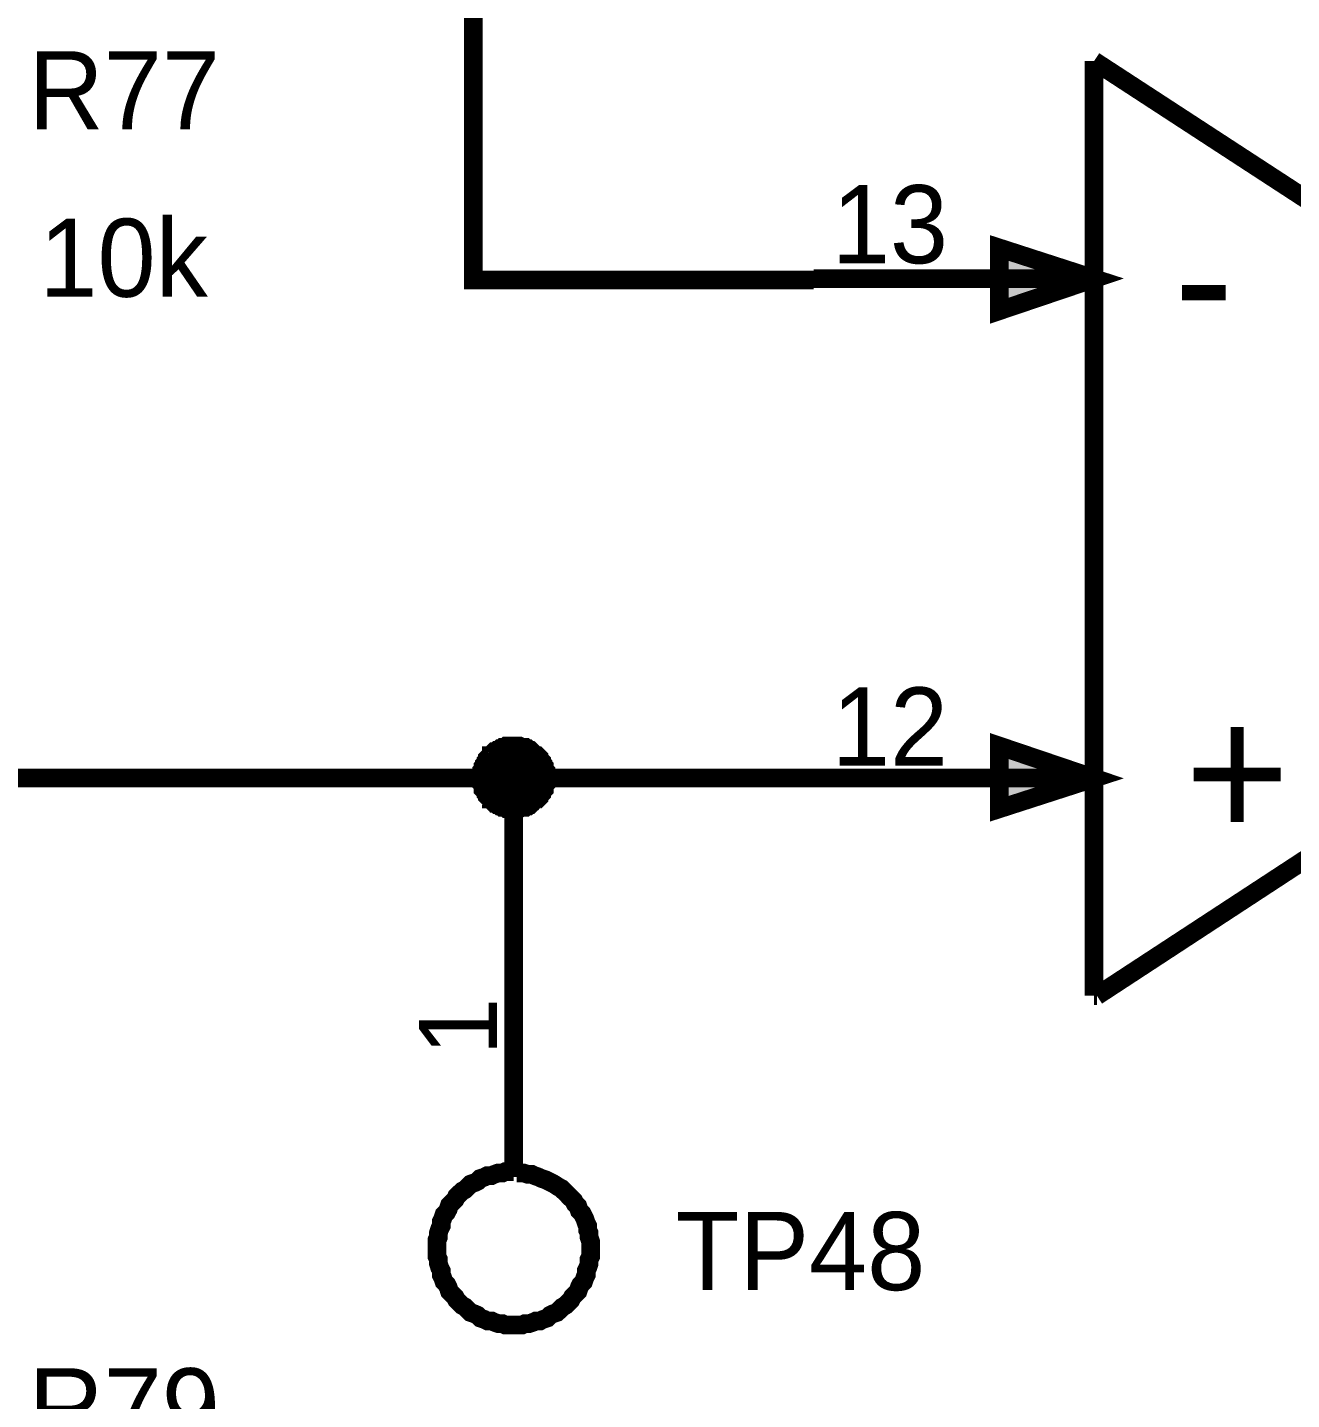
# Model space of a CAD drawing. Header units: millimetres. Extents: x 0 to 800, y 0 to 567.
# Drawn here: x 207.85 to 228.15, y 34.08 to 56.11 of the extents above; entities that cross this region are included whole.
import ezdxf

# ---------------------------------------------------------------- set-up
doc = ezdxf.new("R2010")
doc.units = ezdxf.units.MM
doc.layers.add('Sheet', color=255, linetype='Continuous')

msp = doc.modelspace()

# ---------------------------------------------------------------- linework, layer by layer
at = {"layer": 'Sheet'}
for points, const_width in [([(220.475, 52.055), (215.01, 52.055), (215.01, 70.108), (215.055, 70.108), (219.58, 70.108)], 0.3), ([(236.491, 48.068), (224.978, 55.571)], 0.3), ([(224.978, 55.571), (224.978, 40.564)], 0.3), ([(224.978, 52.077), (220.475, 52.077)], 0.3), ([(225.023, 40.564), (236.491, 48.068)], 0.3), ([(215.144, 44.058), (215.144, 44.081), (215.144, 44.103), (215.144, 44.148), (215.144, 44.17), (215.167, 44.193), (215.167, 44.215), (215.167, 44.238), (215.189, 44.26), (215.189, 44.282), (215.212, 44.305), (215.212, 44.327), (215.234, 44.35), (215.234, 44.372), (215.256, 44.394), (215.279, 44.417), (215.301, 44.417), (215.301, 44.439), (215.324, 44.462), (215.346, 44.484), (215.368, 44.484), (215.391, 44.506), (215.413, 44.506), (215.436, 44.529), (215.458, 44.529), (215.48, 44.551), (215.503, 44.551), (215.525, 44.551), (215.548, 44.574), (215.57, 44.574), (215.615, 44.574), (215.637, 44.574), (215.66, 44.574)], 0.3), ([(215.144, 44.058), (215.144, 44.081), (215.144, 44.103), (215.144, 44.148), (215.144, 44.17), (215.167, 44.193), (215.167, 44.215), (215.167, 44.238), (215.189, 44.26), (215.189, 44.282), (215.212, 44.305), (215.212, 44.327), (215.234, 44.35), (215.234, 44.372), (215.256, 44.394), (215.279, 44.417), (215.301, 44.417), (215.301, 44.439), (215.324, 44.462), (215.346, 44.484), (215.368, 44.484), (215.391, 44.506), (215.413, 44.506), (215.436, 44.529), (215.458, 44.529), (215.48, 44.551), (215.503, 44.551), (215.525, 44.551), (215.548, 44.574), (215.57, 44.574), (215.615, 44.574), (215.637, 44.574), (215.66, 44.574)], 0.3), ([(215.144, 44.058), (215.144, 44.081), (215.144, 44.103), (215.144, 44.148), (215.144, 44.17), (215.167, 44.193), (215.167, 44.215), (215.167, 44.238), (215.189, 44.26), (215.189, 44.282), (215.212, 44.305), (215.212, 44.327), (215.234, 44.35), (215.234, 44.372), (215.256, 44.394), (215.279, 44.417), (215.301, 44.417), (215.301, 44.439), (215.324, 44.462), (215.346, 44.484), (215.368, 44.484), (215.391, 44.506), (215.413, 44.506), (215.436, 44.529), (215.458, 44.529), (215.48, 44.551), (215.503, 44.551), (215.525, 44.551), (215.548, 44.574), (215.57, 44.574), (215.615, 44.574), (215.637, 44.574), (215.66, 44.574)], 0.3), ([(215.144, 44.058), (215.144, 44.081), (215.144, 44.103), (215.144, 44.148), (215.144, 44.17), (215.167, 44.193), (215.167, 44.215), (215.167, 44.238), (215.189, 44.26), (215.189, 44.282), (215.212, 44.305), (215.212, 44.327), (215.234, 44.35), (215.234, 44.372), (215.256, 44.394), (215.279, 44.417), (215.301, 44.417), (215.301, 44.439), (215.324, 44.462), (215.346, 44.484), (215.368, 44.484), (215.391, 44.506), (215.413, 44.506), (215.436, 44.529), (215.458, 44.529), (215.48, 44.551), (215.503, 44.551), (215.525, 44.551), (215.548, 44.574), (215.57, 44.574), (215.615, 44.574), (215.637, 44.574), (215.66, 44.574)], 0.3), ([(215.66, 44.574), (215.66, 44.574)], 0.3), ([(215.66, 44.574), (215.682, 44.574), (215.704, 44.574), (215.727, 44.574), (215.749, 44.574), (215.794, 44.551), (215.816, 44.551), (215.839, 44.551), (215.861, 44.529), (215.884, 44.529), (215.906, 44.506), (215.928, 44.506), (215.951, 44.484), (215.951, 44.484), (215.973, 44.462), (215.996, 44.439), (216.018, 44.417), (216.04, 44.417), (216.063, 44.394), (216.063, 44.372), (216.085, 44.35), (216.108, 44.327), (216.108, 44.305), (216.13, 44.282), (216.13, 44.26), (216.152, 44.238), (216.152, 44.215), (216.152, 44.193), (216.175, 44.17), (216.175, 44.148), (216.175, 44.103), (216.175, 44.081), (216.175, 44.058)], 0.3), ([(215.66, 44.574), (215.66, 44.574)], 0.3), ([(215.66, 44.574), (215.682, 44.574), (215.704, 44.574), (215.727, 44.574), (215.749, 44.574), (215.794, 44.551), (215.816, 44.551), (215.839, 44.551), (215.861, 44.529), (215.884, 44.529), (215.906, 44.506), (215.928, 44.506), (215.951, 44.484), (215.951, 44.484), (215.973, 44.462), (215.996, 44.439), (216.018, 44.417), (216.04, 44.417), (216.063, 44.394), (216.063, 44.372), (216.085, 44.35), (216.108, 44.327), (216.108, 44.305), (216.13, 44.282), (216.13, 44.26), (216.152, 44.238), (216.152, 44.215), (216.152, 44.193), (216.175, 44.17), (216.175, 44.148), (216.175, 44.103), (216.175, 44.081), (216.175, 44.058)], 0.3), ([(215.66, 44.574), (215.66, 44.574)], 0.3), ([(215.66, 44.574), (215.682, 44.574), (215.704, 44.574), (215.727, 44.574), (215.749, 44.574), (215.794, 44.551), (215.816, 44.551), (215.839, 44.551), (215.861, 44.529), (215.884, 44.529), (215.906, 44.506), (215.928, 44.506), (215.951, 44.484), (215.951, 44.484), (215.973, 44.462), (215.996, 44.439), (216.018, 44.417), (216.04, 44.417), (216.063, 44.394), (216.063, 44.372), (216.085, 44.35), (216.108, 44.327), (216.108, 44.305), (216.13, 44.282), (216.13, 44.26), (216.152, 44.238), (216.152, 44.215), (216.152, 44.193), (216.175, 44.17), (216.175, 44.148), (216.175, 44.103), (216.175, 44.081), (216.175, 44.058)], 0.3), ([(215.66, 44.574), (215.66, 44.574)], 0.3), ([(215.66, 44.574), (215.682, 44.574), (215.704, 44.574), (215.727, 44.574), (215.749, 44.574), (215.794, 44.551), (215.816, 44.551), (215.839, 44.551), (215.861, 44.529), (215.884, 44.529), (215.906, 44.506), (215.928, 44.506), (215.951, 44.484), (215.951, 44.484), (215.973, 44.462), (215.996, 44.439), (216.018, 44.417), (216.04, 44.417), (216.063, 44.394), (216.063, 44.372), (216.085, 44.35), (216.108, 44.327), (216.108, 44.305), (216.13, 44.282), (216.13, 44.26), (216.152, 44.238), (216.152, 44.215), (216.152, 44.193), (216.175, 44.17), (216.175, 44.148), (216.175, 44.103), (216.175, 44.081), (216.175, 44.058)], 0.3), ([(215.144, 44.058), (215.144, 44.081), (215.144, 44.103), (215.144, 44.148), (215.144, 44.17), (215.167, 44.193), (215.167, 44.215), (215.167, 44.238), (215.189, 44.26), (215.189, 44.282), (215.212, 44.305), (215.212, 44.327), (215.234, 44.35), (215.234, 44.372), (215.256, 44.394), (215.279, 44.417), (215.301, 44.417), (215.301, 44.439), (215.324, 44.462), (215.346, 44.484), (215.368, 44.484), (215.391, 44.506), (215.413, 44.506), (215.436, 44.529), (215.458, 44.529), (215.48, 44.551), (215.503, 44.551), (215.525, 44.551), (215.548, 44.574), (215.57, 44.574), (215.615, 44.574), (215.637, 44.574), (215.66, 44.574)], 0.0991), ([(215.144, 44.058), (215.144, 44.081), (215.144, 44.103), (215.144, 44.148), (215.144, 44.17), (215.167, 44.193), (215.167, 44.215), (215.167, 44.238), (215.189, 44.26), (215.189, 44.282), (215.212, 44.305), (215.212, 44.327), (215.234, 44.35), (215.234, 44.372), (215.256, 44.394), (215.279, 44.417), (215.301, 44.417), (215.301, 44.439), (215.324, 44.462), (215.346, 44.484), (215.368, 44.484), (215.391, 44.506), (215.413, 44.506), (215.436, 44.529), (215.458, 44.529), (215.48, 44.551), (215.503, 44.551), (215.525, 44.551), (215.548, 44.574), (215.57, 44.574), (215.615, 44.574), (215.637, 44.574), (215.66, 44.574)], 0.0991), ([(215.144, 44.058), (215.144, 44.081), (215.144, 44.103), (215.144, 44.148), (215.144, 44.17), (215.167, 44.193), (215.167, 44.215), (215.167, 44.238), (215.189, 44.26), (215.189, 44.282), (215.212, 44.305), (215.212, 44.327), (215.234, 44.35), (215.234, 44.372), (215.256, 44.394), (215.279, 44.417), (215.301, 44.417), (215.301, 44.439), (215.324, 44.462), (215.346, 44.484), (215.368, 44.484), (215.391, 44.506), (215.413, 44.506), (215.436, 44.529), (215.458, 44.529), (215.48, 44.551), (215.503, 44.551), (215.525, 44.551), (215.548, 44.574), (215.57, 44.574), (215.615, 44.574), (215.637, 44.574), (215.66, 44.574)], 0.0991), ([(215.144, 44.058), (215.144, 44.081), (215.144, 44.103), (215.144, 44.148), (215.144, 44.17), (215.167, 44.193), (215.167, 44.215), (215.167, 44.238), (215.189, 44.26), (215.189, 44.282), (215.212, 44.305), (215.212, 44.327), (215.234, 44.35), (215.234, 44.372), (215.256, 44.394), (215.279, 44.417), (215.301, 44.417), (215.301, 44.439), (215.324, 44.462), (215.346, 44.484), (215.368, 44.484), (215.391, 44.506), (215.413, 44.506), (215.436, 44.529), (215.458, 44.529), (215.48, 44.551), (215.503, 44.551), (215.525, 44.551), (215.548, 44.574), (215.57, 44.574), (215.615, 44.574), (215.637, 44.574), (215.66, 44.574)], 0.0991), ([(215.66, 44.574), (215.66, 44.574)], 0.0991), ([(215.66, 44.574), (215.682, 44.574), (215.704, 44.574), (215.727, 44.574), (215.749, 44.574), (215.794, 44.551), (215.816, 44.551), (215.839, 44.551), (215.861, 44.529), (215.884, 44.529), (215.906, 44.506), (215.928, 44.506), (215.951, 44.484), (215.951, 44.484), (215.973, 44.462), (215.996, 44.439), (216.018, 44.417), (216.04, 44.417), (216.063, 44.394), (216.063, 44.372), (216.085, 44.35), (216.108, 44.327), (216.108, 44.305), (216.13, 44.282), (216.13, 44.26), (216.152, 44.238), (216.152, 44.215), (216.152, 44.193), (216.175, 44.17), (216.175, 44.148), (216.175, 44.103), (216.175, 44.081), (216.175, 44.058)], 0.0991), ([(215.66, 44.574), (215.66, 44.574)], 0.0991), ([(215.66, 44.574), (215.682, 44.574), (215.704, 44.574), (215.727, 44.574), (215.749, 44.574), (215.794, 44.551), (215.816, 44.551), (215.839, 44.551), (215.861, 44.529), (215.884, 44.529), (215.906, 44.506), (215.928, 44.506), (215.951, 44.484), (215.951, 44.484), (215.973, 44.462), (215.996, 44.439), (216.018, 44.417), (216.04, 44.417), (216.063, 44.394), (216.063, 44.372), (216.085, 44.35), (216.108, 44.327), (216.108, 44.305), (216.13, 44.282), (216.13, 44.26), (216.152, 44.238), (216.152, 44.215), (216.152, 44.193), (216.175, 44.17), (216.175, 44.148), (216.175, 44.103), (216.175, 44.081), (216.175, 44.058)], 0.0991), ([(215.66, 44.574), (215.66, 44.574)], 0.0991), ([(215.66, 44.574), (215.682, 44.574), (215.704, 44.574), (215.727, 44.574), (215.749, 44.574), (215.794, 44.551), (215.816, 44.551), (215.839, 44.551), (215.861, 44.529), (215.884, 44.529), (215.906, 44.506), (215.928, 44.506), (215.951, 44.484), (215.951, 44.484), (215.973, 44.462), (215.996, 44.439), (216.018, 44.417), (216.04, 44.417), (216.063, 44.394), (216.063, 44.372), (216.085, 44.35), (216.108, 44.327), (216.108, 44.305), (216.13, 44.282), (216.13, 44.26), (216.152, 44.238), (216.152, 44.215), (216.152, 44.193), (216.175, 44.17), (216.175, 44.148), (216.175, 44.103), (216.175, 44.081), (216.175, 44.058)], 0.0991), ([(215.66, 44.574), (215.66, 44.574)], 0.0991), ([(215.66, 44.574), (215.682, 44.574), (215.704, 44.574), (215.727, 44.574), (215.749, 44.574), (215.794, 44.551), (215.816, 44.551), (215.839, 44.551), (215.861, 44.529), (215.884, 44.529), (215.906, 44.506), (215.928, 44.506), (215.951, 44.484), (215.951, 44.484), (215.973, 44.462), (215.996, 44.439), (216.018, 44.417), (216.04, 44.417), (216.063, 44.394), (216.063, 44.372), (216.085, 44.35), (216.108, 44.327), (216.108, 44.305), (216.13, 44.282), (216.13, 44.26), (216.152, 44.238), (216.152, 44.215), (216.152, 44.193), (216.175, 44.17), (216.175, 44.148), (216.175, 44.103), (216.175, 44.081), (216.175, 44.058)], 0.0991), ([(220.475, 44.058), (215.66, 44.058), (206.274, 44.058)], 0.3), ([(215.66, 43.566), (215.637, 43.566), (215.615, 43.566), (215.57, 43.566), (215.548, 43.566), (215.525, 43.588), (215.503, 43.588), (215.48, 43.588), (215.458, 43.61), (215.436, 43.61), (215.413, 43.633), (215.391, 43.633), (215.368, 43.655), (215.346, 43.655), (215.324, 43.678), (215.301, 43.7), (215.301, 43.722), (215.279, 43.722), (215.256, 43.745), (215.234, 43.767), (215.234, 43.79), (215.212, 43.812), (215.212, 43.834), (215.189, 43.857), (215.189, 43.857), (215.167, 43.879), (215.167, 43.924), (215.167, 43.946), (215.144, 43.969), (215.144, 43.991), (215.144, 44.014), (215.144, 44.036), (215.144, 44.058)], 0.3), ([(215.144, 44.058), (215.144, 44.058)], 0.3), ([(215.66, 43.566), (215.637, 43.566), (215.615, 43.566), (215.57, 43.566), (215.548, 43.566), (215.525, 43.588), (215.503, 43.588), (215.48, 43.588), (215.458, 43.61), (215.436, 43.61), (215.413, 43.633), (215.391, 43.633), (215.368, 43.655), (215.346, 43.655), (215.324, 43.678), (215.301, 43.7), (215.301, 43.722), (215.279, 43.722), (215.256, 43.745), (215.234, 43.767), (215.234, 43.79), (215.212, 43.812), (215.212, 43.834), (215.189, 43.857), (215.189, 43.857), (215.167, 43.879), (215.167, 43.924), (215.167, 43.946), (215.144, 43.969), (215.144, 43.991), (215.144, 44.014), (215.144, 44.036), (215.144, 44.058)], 0.3), ([(215.144, 44.058), (215.144, 44.058)], 0.3), ([(215.66, 43.566), (215.637, 43.566), (215.615, 43.566), (215.57, 43.566), (215.548, 43.566), (215.525, 43.588), (215.503, 43.588), (215.48, 43.588), (215.458, 43.61), (215.436, 43.61), (215.413, 43.633), (215.391, 43.633), (215.368, 43.655), (215.346, 43.655), (215.324, 43.678), (215.301, 43.7), (215.301, 43.722), (215.279, 43.722), (215.256, 43.745), (215.234, 43.767), (215.234, 43.79), (215.212, 43.812), (215.212, 43.834), (215.189, 43.857), (215.189, 43.857), (215.167, 43.879), (215.167, 43.924), (215.167, 43.946), (215.144, 43.969), (215.144, 43.991), (215.144, 44.014), (215.144, 44.036), (215.144, 44.058)], 0.3), ([(215.144, 44.058), (215.144, 44.058)], 0.3), ([(215.66, 43.566), (215.637, 43.566), (215.615, 43.566), (215.57, 43.566), (215.548, 43.566), (215.525, 43.588), (215.503, 43.588), (215.48, 43.588), (215.458, 43.61), (215.436, 43.61), (215.413, 43.633), (215.391, 43.633), (215.368, 43.655), (215.346, 43.655), (215.324, 43.678), (215.301, 43.7), (215.301, 43.722), (215.279, 43.722), (215.256, 43.745), (215.234, 43.767), (215.234, 43.79), (215.212, 43.812), (215.212, 43.834), (215.189, 43.857), (215.189, 43.857), (215.167, 43.879), (215.167, 43.924), (215.167, 43.946), (215.144, 43.969), (215.144, 43.991), (215.144, 44.014), (215.144, 44.036), (215.144, 44.058)], 0.3), ([(215.144, 44.058), (215.144, 44.058)], 0.3), ([(215.66, 43.566), (215.637, 43.566), (215.615, 43.566), (215.57, 43.566), (215.548, 43.566), (215.525, 43.588), (215.503, 43.588), (215.48, 43.588), (215.458, 43.61), (215.436, 43.61), (215.413, 43.633), (215.391, 43.633), (215.368, 43.655), (215.346, 43.655), (215.324, 43.678), (215.301, 43.7), (215.301, 43.722), (215.279, 43.722), (215.256, 43.745), (215.234, 43.767), (215.234, 43.79), (215.212, 43.812), (215.212, 43.834), (215.189, 43.857), (215.189, 43.857), (215.167, 43.879), (215.167, 43.924), (215.167, 43.946), (215.144, 43.969), (215.144, 43.991), (215.144, 44.014), (215.144, 44.036), (215.144, 44.058)], 0.0991), ([(215.144, 44.058), (215.144, 44.058)], 0.0991), ([(215.66, 43.566), (215.637, 43.566), (215.615, 43.566), (215.57, 43.566), (215.548, 43.566), (215.525, 43.588), (215.503, 43.588), (215.48, 43.588), (215.458, 43.61), (215.436, 43.61), (215.413, 43.633), (215.391, 43.633), (215.368, 43.655), (215.346, 43.655), (215.324, 43.678), (215.301, 43.7), (215.301, 43.722), (215.279, 43.722), (215.256, 43.745), (215.234, 43.767), (215.234, 43.79), (215.212, 43.812), (215.212, 43.834), (215.189, 43.857), (215.189, 43.857), (215.167, 43.879), (215.167, 43.924), (215.167, 43.946), (215.144, 43.969), (215.144, 43.991), (215.144, 44.014), (215.144, 44.036), (215.144, 44.058)], 0.0991), ([(215.144, 44.058), (215.144, 44.058)], 0.0991), ([(215.66, 43.566), (215.637, 43.566), (215.615, 43.566), (215.57, 43.566), (215.548, 43.566), (215.525, 43.588), (215.503, 43.588), (215.48, 43.588), (215.458, 43.61), (215.436, 43.61), (215.413, 43.633), (215.391, 43.633), (215.368, 43.655), (215.346, 43.655), (215.324, 43.678), (215.301, 43.7), (215.301, 43.722), (215.279, 43.722), (215.256, 43.745), (215.234, 43.767), (215.234, 43.79), (215.212, 43.812), (215.212, 43.834), (215.189, 43.857), (215.189, 43.857), (215.167, 43.879), (215.167, 43.924), (215.167, 43.946), (215.144, 43.969), (215.144, 43.991), (215.144, 44.014), (215.144, 44.036), (215.144, 44.058)], 0.0991), ([(215.144, 44.058), (215.144, 44.058)], 0.0991), ([(215.66, 43.566), (215.637, 43.566), (215.615, 43.566), (215.57, 43.566), (215.548, 43.566), (215.525, 43.588), (215.503, 43.588), (215.48, 43.588), (215.458, 43.61), (215.436, 43.61), (215.413, 43.633), (215.391, 43.633), (215.368, 43.655), (215.346, 43.655), (215.324, 43.678), (215.301, 43.7), (215.301, 43.722), (215.279, 43.722), (215.256, 43.745), (215.234, 43.767), (215.234, 43.79), (215.212, 43.812), (215.212, 43.834), (215.189, 43.857), (215.189, 43.857), (215.167, 43.879), (215.167, 43.924), (215.167, 43.946), (215.144, 43.969), (215.144, 43.991), (215.144, 44.014), (215.144, 44.036), (215.144, 44.058)], 0.0991), ([(215.144, 44.058), (215.144, 44.058)], 0.0991), ([(215.66, 44.058), (215.66, 41.147)], 0.3), ([(216.175, 44.058), (216.175, 44.036), (216.175, 44.014), (216.175, 43.991), (216.175, 43.969), (216.152, 43.946), (216.152, 43.924), (216.152, 43.879), (216.13, 43.857), (216.13, 43.857), (216.108, 43.834), (216.108, 43.812), (216.085, 43.79), (216.063, 43.767), (216.063, 43.745), (216.04, 43.722), (216.018, 43.722), (215.996, 43.7), (215.973, 43.678), (215.951, 43.655), (215.951, 43.655), (215.928, 43.633), (215.906, 43.633), (215.884, 43.61), (215.861, 43.61), (215.839, 43.588), (215.816, 43.588), (215.794, 43.588), (215.749, 43.566), (215.727, 43.566), (215.704, 43.566), (215.682, 43.566), (215.66, 43.566)], 0.3), ([(216.175, 44.058), (216.175, 44.036), (216.175, 44.014), (216.175, 43.991), (216.175, 43.969), (216.152, 43.946), (216.152, 43.924), (216.152, 43.879), (216.13, 43.857), (216.13, 43.857), (216.108, 43.834), (216.108, 43.812), (216.085, 43.79), (216.063, 43.767), (216.063, 43.745), (216.04, 43.722), (216.018, 43.722), (215.996, 43.7), (215.973, 43.678), (215.951, 43.655), (215.951, 43.655), (215.928, 43.633), (215.906, 43.633), (215.884, 43.61), (215.861, 43.61), (215.839, 43.588), (215.816, 43.588), (215.794, 43.588), (215.749, 43.566), (215.727, 43.566), (215.704, 43.566), (215.682, 43.566), (215.66, 43.566)], 0.3), ([(216.175, 44.058), (216.175, 44.036), (216.175, 44.014), (216.175, 43.991), (216.175, 43.969), (216.152, 43.946), (216.152, 43.924), (216.152, 43.879), (216.13, 43.857), (216.13, 43.857), (216.108, 43.834), (216.108, 43.812), (216.085, 43.79), (216.063, 43.767), (216.063, 43.745), (216.04, 43.722), (216.018, 43.722), (215.996, 43.7), (215.973, 43.678), (215.951, 43.655), (215.951, 43.655), (215.928, 43.633), (215.906, 43.633), (215.884, 43.61), (215.861, 43.61), (215.839, 43.588), (215.816, 43.588), (215.794, 43.588), (215.749, 43.566), (215.727, 43.566), (215.704, 43.566), (215.682, 43.566), (215.66, 43.566)], 0.3), ([(216.175, 44.058), (216.175, 44.036), (216.175, 44.014), (216.175, 43.991), (216.175, 43.969), (216.152, 43.946), (216.152, 43.924), (216.152, 43.879), (216.13, 43.857), (216.13, 43.857), (216.108, 43.834), (216.108, 43.812), (216.085, 43.79), (216.063, 43.767), (216.063, 43.745), (216.04, 43.722), (216.018, 43.722), (215.996, 43.7), (215.973, 43.678), (215.951, 43.655), (215.951, 43.655), (215.928, 43.633), (215.906, 43.633), (215.884, 43.61), (215.861, 43.61), (215.839, 43.588), (215.816, 43.588), (215.794, 43.588), (215.749, 43.566), (215.727, 43.566), (215.704, 43.566), (215.682, 43.566), (215.66, 43.566)], 0.3), ([(216.175, 44.058), (216.175, 44.036), (216.175, 44.014), (216.175, 43.991), (216.175, 43.969), (216.152, 43.946), (216.152, 43.924), (216.152, 43.879), (216.13, 43.857), (216.13, 43.857), (216.108, 43.834), (216.108, 43.812), (216.085, 43.79), (216.063, 43.767), (216.063, 43.745), (216.04, 43.722), (216.018, 43.722), (215.996, 43.7), (215.973, 43.678), (215.951, 43.655), (215.951, 43.655), (215.928, 43.633), (215.906, 43.633), (215.884, 43.61), (215.861, 43.61), (215.839, 43.588), (215.816, 43.588), (215.794, 43.588), (215.749, 43.566), (215.727, 43.566), (215.704, 43.566), (215.682, 43.566), (215.66, 43.566)], 0.0991), ([(216.175, 44.058), (216.175, 44.036), (216.175, 44.014), (216.175, 43.991), (216.175, 43.969), (216.152, 43.946), (216.152, 43.924), (216.152, 43.879), (216.13, 43.857), (216.13, 43.857), (216.108, 43.834), (216.108, 43.812), (216.085, 43.79), (216.063, 43.767), (216.063, 43.745), (216.04, 43.722), (216.018, 43.722), (215.996, 43.7), (215.973, 43.678), (215.951, 43.655), (215.951, 43.655), (215.928, 43.633), (215.906, 43.633), (215.884, 43.61), (215.861, 43.61), (215.839, 43.588), (215.816, 43.588), (215.794, 43.588), (215.749, 43.566), (215.727, 43.566), (215.704, 43.566), (215.682, 43.566), (215.66, 43.566)], 0.0991), ([(216.175, 44.058), (216.175, 44.036), (216.175, 44.014), (216.175, 43.991), (216.175, 43.969), (216.152, 43.946), (216.152, 43.924), (216.152, 43.879), (216.13, 43.857), (216.13, 43.857), (216.108, 43.834), (216.108, 43.812), (216.085, 43.79), (216.063, 43.767), (216.063, 43.745), (216.04, 43.722), (216.018, 43.722), (215.996, 43.7), (215.973, 43.678), (215.951, 43.655), (215.951, 43.655), (215.928, 43.633), (215.906, 43.633), (215.884, 43.61), (215.861, 43.61), (215.839, 43.588), (215.816, 43.588), (215.794, 43.588), (215.749, 43.566), (215.727, 43.566), (215.704, 43.566), (215.682, 43.566), (215.66, 43.566)], 0.0991), ([(216.175, 44.058), (216.175, 44.036), (216.175, 44.014), (216.175, 43.991), (216.175, 43.969), (216.152, 43.946), (216.152, 43.924), (216.152, 43.879), (216.13, 43.857), (216.13, 43.857), (216.108, 43.834), (216.108, 43.812), (216.085, 43.79), (216.063, 43.767), (216.063, 43.745), (216.04, 43.722), (216.018, 43.722), (215.996, 43.7), (215.973, 43.678), (215.951, 43.655), (215.951, 43.655), (215.928, 43.633), (215.906, 43.633), (215.884, 43.61), (215.861, 43.61), (215.839, 43.588), (215.816, 43.588), (215.794, 43.588), (215.749, 43.566), (215.727, 43.566), (215.704, 43.566), (215.682, 43.566), (215.66, 43.566)], 0.0991), ([(216.175, 44.058), (216.175, 44.058), (216.175, 44.058), (216.175, 44.058), (216.175, 44.058), (216.175, 44.058), (216.175, 44.058), (216.175, 44.058), (216.175, 44.058), (216.175, 44.058), (216.175, 44.058), (216.175, 44.058), (216.175, 44.058), (216.175, 44.058), (216.175, 44.058), (216.175, 44.058), (216.175, 44.058), (216.175, 44.058), (216.175, 44.058), (216.175, 44.058), (216.175, 44.058), (216.175, 44.058), (216.175, 44.058), (216.175, 44.058), (216.175, 44.058), (216.175, 44.058), (216.175, 44.058), (216.175, 44.058), (216.175, 44.058), (216.175, 44.058), (216.175, 44.058), (216.175, 44.058), (216.175, 44.058)], 0.3), ([(216.175, 44.058), (216.175, 44.058)], 0.3), ([(216.175, 44.058), (216.175, 44.058), (216.175, 44.058), (216.175, 44.058), (216.175, 44.058), (216.175, 44.058), (216.175, 44.058), (216.175, 44.058), (216.175, 44.058), (216.175, 44.058), (216.175, 44.058), (216.175, 44.058), (216.175, 44.058), (216.175, 44.058), (216.175, 44.058), (216.175, 44.058), (216.175, 44.058), (216.175, 44.058), (216.175, 44.058), (216.175, 44.058), (216.175, 44.058), (216.175, 44.058), (216.175, 44.058), (216.175, 44.058), (216.175, 44.058), (216.175, 44.058), (216.175, 44.058), (216.175, 44.058), (216.175, 44.058), (216.175, 44.058), (216.175, 44.058), (216.175, 44.058), (216.175, 44.058)], 0.3), ([(216.175, 44.058), (216.175, 44.058)], 0.3), ([(216.175, 44.058), (216.175, 44.058), (216.175, 44.058), (216.175, 44.058), (216.175, 44.058), (216.175, 44.058), (216.175, 44.058), (216.175, 44.058), (216.175, 44.058), (216.175, 44.058), (216.175, 44.058), (216.175, 44.058), (216.175, 44.058), (216.175, 44.058), (216.175, 44.058), (216.175, 44.058), (216.175, 44.058), (216.175, 44.058), (216.175, 44.058), (216.175, 44.058), (216.175, 44.058), (216.175, 44.058), (216.175, 44.058), (216.175, 44.058), (216.175, 44.058), (216.175, 44.058), (216.175, 44.058), (216.175, 44.058), (216.175, 44.058), (216.175, 44.058), (216.175, 44.058), (216.175, 44.058), (216.175, 44.058)], 0.3), ([(216.175, 44.058), (216.175, 44.058)], 0.3), ([(216.175, 44.058), (216.175, 44.058), (216.175, 44.058), (216.175, 44.058), (216.175, 44.058), (216.175, 44.058), (216.175, 44.058), (216.175, 44.058), (216.175, 44.058), (216.175, 44.058), (216.175, 44.058), (216.175, 44.058), (216.175, 44.058), (216.175, 44.058), (216.175, 44.058), (216.175, 44.058), (216.175, 44.058), (216.175, 44.058), (216.175, 44.058), (216.175, 44.058), (216.175, 44.058), (216.175, 44.058), (216.175, 44.058), (216.175, 44.058), (216.175, 44.058), (216.175, 44.058), (216.175, 44.058), (216.175, 44.058), (216.175, 44.058), (216.175, 44.058), (216.175, 44.058), (216.175, 44.058), (216.175, 44.058)], 0.3), ([(216.175, 44.058), (216.175, 44.058)], 0.3), ([(216.175, 44.058), (216.175, 44.058), (216.175, 44.058), (216.175, 44.058), (216.175, 44.058), (216.175, 44.058), (216.175, 44.058), (216.175, 44.058), (216.175, 44.058), (216.175, 44.058), (216.175, 44.058), (216.175, 44.058), (216.175, 44.058), (216.175, 44.058), (216.175, 44.058), (216.175, 44.058), (216.175, 44.058), (216.175, 44.058), (216.175, 44.058), (216.175, 44.058), (216.175, 44.058), (216.175, 44.058), (216.175, 44.058), (216.175, 44.058), (216.175, 44.058), (216.175, 44.058), (216.175, 44.058), (216.175, 44.058), (216.175, 44.058), (216.175, 44.058), (216.175, 44.058), (216.175, 44.058), (216.175, 44.058)], 0.0991), ([(216.175, 44.058), (216.175, 44.058)], 0.0991), ([(216.175, 44.058), (216.175, 44.058), (216.175, 44.058), (216.175, 44.058), (216.175, 44.058), (216.175, 44.058), (216.175, 44.058), (216.175, 44.058), (216.175, 44.058), (216.175, 44.058), (216.175, 44.058), (216.175, 44.058), (216.175, 44.058), (216.175, 44.058), (216.175, 44.058), (216.175, 44.058), (216.175, 44.058), (216.175, 44.058), (216.175, 44.058), (216.175, 44.058), (216.175, 44.058), (216.175, 44.058), (216.175, 44.058), (216.175, 44.058), (216.175, 44.058), (216.175, 44.058), (216.175, 44.058), (216.175, 44.058), (216.175, 44.058), (216.175, 44.058), (216.175, 44.058), (216.175, 44.058), (216.175, 44.058)], 0.0991), ([(216.175, 44.058), (216.175, 44.058)], 0.0991), ([(216.175, 44.058), (216.175, 44.058), (216.175, 44.058), (216.175, 44.058), (216.175, 44.058), (216.175, 44.058), (216.175, 44.058), (216.175, 44.058), (216.175, 44.058), (216.175, 44.058), (216.175, 44.058), (216.175, 44.058), (216.175, 44.058), (216.175, 44.058), (216.175, 44.058), (216.175, 44.058), (216.175, 44.058), (216.175, 44.058), (216.175, 44.058), (216.175, 44.058), (216.175, 44.058), (216.175, 44.058), (216.175, 44.058), (216.175, 44.058), (216.175, 44.058), (216.175, 44.058), (216.175, 44.058), (216.175, 44.058), (216.175, 44.058), (216.175, 44.058), (216.175, 44.058), (216.175, 44.058), (216.175, 44.058)], 0.0991), ([(216.175, 44.058), (216.175, 44.058)], 0.0991), ([(216.175, 44.058), (216.175, 44.058), (216.175, 44.058), (216.175, 44.058), (216.175, 44.058), (216.175, 44.058), (216.175, 44.058), (216.175, 44.058), (216.175, 44.058), (216.175, 44.058), (216.175, 44.058), (216.175, 44.058), (216.175, 44.058), (216.175, 44.058), (216.175, 44.058), (216.175, 44.058), (216.175, 44.058), (216.175, 44.058), (216.175, 44.058), (216.175, 44.058), (216.175, 44.058), (216.175, 44.058), (216.175, 44.058), (216.175, 44.058), (216.175, 44.058), (216.175, 44.058), (216.175, 44.058), (216.175, 44.058), (216.175, 44.058), (216.175, 44.058), (216.175, 44.058), (216.175, 44.058), (216.175, 44.058)], 0.0991), ([(216.175, 44.058), (216.175, 44.058)], 0.0991), ([(224.978, 44.058), (220.475, 44.058)], 0.3), ([(215.66, 37.652), (215.66, 41.147)], 0.3), ([(224.978, 40.564), (225.023, 40.564)], 0.3), ([(215.66, 37.742), (215.592, 37.742), (215.525, 37.742), (215.48, 37.72), (215.413, 37.72), (215.346, 37.697), (215.301, 37.675), (215.234, 37.675), (215.189, 37.652), (215.122, 37.63), (215.077, 37.585), (215.032, 37.563), (214.965, 37.54), (214.92, 37.496), (214.876, 37.451), (214.831, 37.428), (214.786, 37.384), (214.741, 37.339), (214.719, 37.294), (214.674, 37.249), (214.629, 37.204), (214.607, 37.137), (214.584, 37.092), (214.54, 37.048), (214.517, 36.98), (214.495, 36.936), (214.495, 36.868), (214.472, 36.824), (214.45, 36.756), (214.45, 36.689), (214.428, 36.644), (214.428, 36.577), (214.428, 36.51)], 0.3), ([(216.892, 36.51), (216.892, 36.577), (216.892, 36.622), (216.869, 36.689), (216.869, 36.756), (216.847, 36.801), (216.847, 36.868), (216.824, 36.913), (216.802, 36.98), (216.78, 37.025), (216.757, 37.07), (216.712, 37.115), (216.69, 37.182), (216.645, 37.227), (216.623, 37.272), (216.578, 37.316), (216.533, 37.361), (216.511, 37.384), (216.466, 37.428), (216.421, 37.473), (216.376, 37.496), (216.309, 37.54), (216.264, 37.563), (216.22, 37.585), (216.175, 37.608), (216.108, 37.63), (216.063, 37.652), (215.996, 37.675), (215.951, 37.697), (215.884, 37.697), (215.816, 37.72), (215.772, 37.72), (215.704, 37.72)], 0.3), ([(214.428, 36.51), (214.428, 36.443), (214.428, 36.376), (214.45, 36.331), (214.45, 36.264), (214.472, 36.196), (214.495, 36.152), (214.495, 36.084), (214.517, 36.04), (214.54, 35.972), (214.584, 35.928), (214.607, 35.883), (214.629, 35.816), (214.674, 35.771), (214.719, 35.726), (214.741, 35.681), (214.786, 35.636), (214.831, 35.592), (214.876, 35.569), (214.92, 35.524), (214.965, 35.48), (215.032, 35.457), (215.077, 35.435), (215.122, 35.39), (215.189, 35.368), (215.234, 35.345), (215.301, 35.345), (215.346, 35.323), (215.413, 35.3), (215.48, 35.3), (215.525, 35.278), (215.592, 35.278), (215.66, 35.278)], 0.3), ([(215.66, 35.278), (215.727, 35.278), (215.794, 35.278), (215.839, 35.3), (215.906, 35.3), (215.973, 35.323), (216.018, 35.345), (216.085, 35.345), (216.13, 35.368), (216.197, 35.39), (216.242, 35.435), (216.287, 35.457), (216.354, 35.48), (216.399, 35.524), (216.444, 35.569), (216.488, 35.592), (216.533, 35.636), (216.578, 35.681), (216.6, 35.726), (216.645, 35.771), (216.69, 35.816), (216.712, 35.883), (216.735, 35.928), (216.78, 35.972), (216.802, 36.04), (216.824, 36.084), (216.824, 36.152), (216.847, 36.196), (216.869, 36.264), (216.869, 36.331), (216.892, 36.376), (216.892, 36.443), (216.892, 36.51)], 0.3)]:
    msp.add_lwpolyline(points, dxfattribs=dict(at, const_width=const_width))
for points, const_width in [([(223.455, 52.57), (224.978, 52.077), (223.455, 51.562), (223.455, 52.57)], 0.3), ([(223.455, 52.57), (224.978, 52.077), (223.455, 51.562), (223.455, 52.57)], 0.0991), ([(223.455, 44.574), (224.978, 44.058), (223.455, 43.566), (223.455, 44.574)], 0.3), ([(223.455, 44.574), (224.978, 44.058), (223.455, 43.566), (223.455, 44.574)], 0.0991)]:
    msp.add_lwpolyline(points, close=True, dxfattribs=dict(at, const_width=const_width))
at = {"layer": 'Sheet', "const_width": 0.508}
msp.add_lwpolyline([(215.392, 44.074, 1), (215.9, 44.074, 1)], format="xyb", close=True, dxfattribs=at)
at = {"layer": 'Sheet'}
for points in [[(223.397, 51.497), (225.127, 52.074), (223.397, 52.651)], [(223.397, 43.497), (225.127, 44.074), (223.397, 44.651)]]:
    msp.add_solid(points, dxfattribs=at)

# ---------------------------------------------------------------- texts
for s, p in [('R77', (207.865, 54.474)), ('13', (220.767, 52.324)), ('10k', (208.044, 51.786)), ('12', (220.767, 44.26)), ('TP48', (218.258, 35.838)), ('R79', (207.865, 33.329))]:
    msp.add_text(s, height=1.2543, dxfattribs=at).set_placement(p)
for s, height, rotation, p in [('-', 2.15, 180, (227.218, 52.682)), ('+', 2.15, 180, (228.114, 45.156)), ('1', 1.254, 90, (215.391, 39.601))]:
    msp.add_text(s, height=height, rotation=rotation, dxfattribs=at).set_placement(p)

doc.saveas('drawing.dxf')
